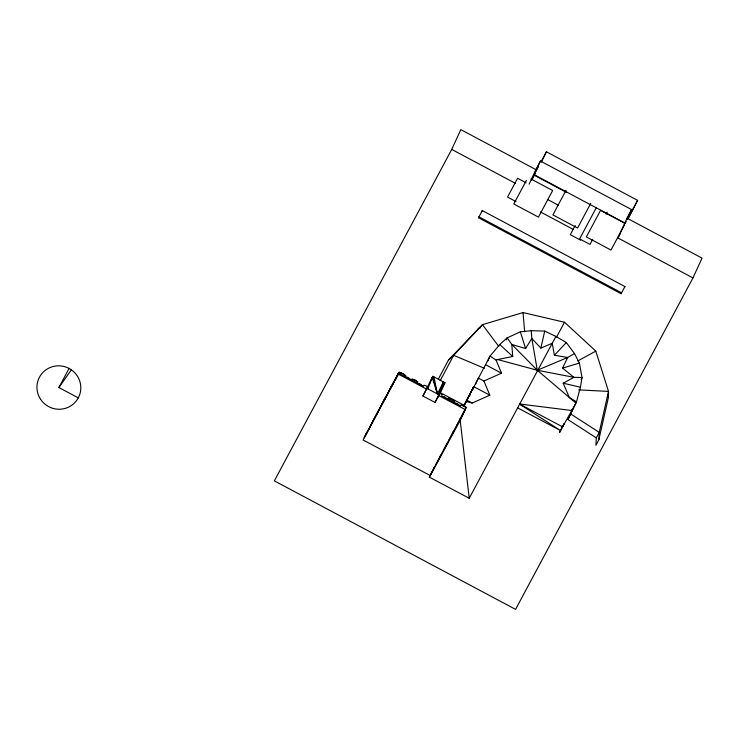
<?xml version="1.0" encoding="UTF-8"?>
<svg xmlns="http://www.w3.org/2000/svg" width="739" height="739" viewBox="0 0 739 739"><rect width="100%" height="100%" fill="white"/><g stroke="black" fill="none" stroke-linecap="round" stroke-linejoin="round"><path stroke-width="1.11" d="M578.692 389.887L608.511 391.411L599.227 432.37L596.308 437.867L595.911 445.284L598.839 439.788L608.428 397.462L608.511 391.411L595.81 351.108L564.522 322.25L523.027 312.569L482.456 324.67L448.425 360.142L438.319 379.153M598.839 439.788L599.227 432.37L570.887 414.099L571.894 409.674M596.308 437.867L567.968 419.595L576.522 401.84L580.411 387.227L582.036 377.509L579.394 363.089L574.499 353.575L566.333 342.545L555.913 336.43L544.717 331.1L531.267 330.684L520.348 331.82L507.166 337.871L499.749 344.513L490.068 356.059L464.702 404.344M531.267 330.684L531.803 338.49L540.865 348.087L544.717 331.1M472.951 389.407L473.644 386.626L489.818 395.189L472.221 403.032L466.069 401.369L463.399 406.385M389.296 390.497L391.541 386.275L388.298 392.529L398.182 374.063L426.606 389.12L422.92 396.03L435.012 402.432L438.698 395.522L465.2 409.554L430.144 475.491L363.117 440.001L398.533 373.112L364.068 437.931M383.061 402.219L385.361 397.896L382.1 404.196L382.636 403.014M376.844 413.914L379.144 409.591L375.92 415.798L376.465 414.616M535.849 169.591L540.431 161.037L631.614 209.608L627.032 218.171L702.05 258.133L692.951 277.929L515.573 609.379L274.354 480.867L451.732 149.417L460.831 129.621L535.849 169.591L529.142 184.168M367.2 432.047L364.558 437.008M370.285 426.246L369.74 427.428L372.862 421.406L370.775 425.322M373.352 420.482L371.643 423.623M377.758 412.122L379.486 408.935M384.141 400.132L385.795 397.083M388.298 392.529L388.843 391.347M390.358 388.437L391.984 385.444M394.783 380.345L395.319 379.162M395.291 380.345L399.134 371.994L405.794 375.523L405.249 376.705M478.521 217.756L478.937 216.832L621.554 292.81L621.13 293.734L478.521 217.756L482.29 210.569L624.908 286.556L624.483 287.471M481.865 211.493L482.29 210.569M411.568 380.049L412.113 378.867L417.868 381.915L417.323 383.098M422.92 396.03L432.86 376.29L444.952 382.691L438.911 395.827M427.244 386.82L427.835 388.871L432.213 377.509L437.386 393.933L443.511 381.924L444.37 383.79M429.248 384.141L432.86 376.29L437.386 393.933L433.941 376.862M626.229 221.321L625.323 223.28L534.149 174.7L540.431 161.037M628.261 218.661L637.6 200.352L546.417 151.772L541.428 161.961M435.012 402.432L444.952 382.691M439.456 392.991L443.511 381.924L438.624 394.589L426.532 388.178M437.276 398.598L439.862 392.982L442.162 394.783L441.617 395.965L460.443 405.933L460.988 404.75L466.161 407.485L460.203 420.436L429.377 477.163L469.228 498.262L555.913 336.43M447.779 399.226L448.324 398.044L454.642 401.388L454.097 402.57M429.377 477.163L434.162 467.648L433.617 468.831M436.851 462.762L440.518 455.695L439.973 456.878M443.261 450.698L446.984 443.529L446.448 444.712M449.691 438.606L453.238 431.779L452.693 432.962M456.203 426.366L465.2 409.554M475.546 384.206L478.364 378.072L483.925 381.019L489.818 395.189M462.355 414.801L466.161 407.485L464.979 406.274L462.171 405.378M487.722 361.168L490.068 356.059L496.072 360.069L501.522 373.177L483.925 381.019M506.224 339.912L507.166 337.871L511.813 344.457L537.299 370.248L575.94 403.124L562.601 426.856L519.369 403.965L571.986 410.542M692.951 277.929L617.933 237.958L627.032 218.171M627.125 219.372L631.614 209.608M581.103 379.56L582.036 377.509L573.926 377.343L537.299 370.248L497.633 359.542L496.072 360.069M567.968 419.595L573.011 408.621M576.522 401.84L569.344 397.517L563.201 383.208L573.926 377.343L562.573 368.105L567.663 357.482L574.499 353.575M433.895 468.323L434.744 466.642M366.997 432.583L369.251 428.352L368.733 429.257M440.416 456.055L441.377 454.18M453.284 431.853L454.236 429.996M373.195 420.934L375.458 416.676L374.996 417.461M379.384 409.295L381.684 404.963L381.37 405.489M385.638 397.536L387.91 393.259L387.55 393.859M466.069 401.369L473.644 386.626L464.739 404.353L465.939 402.339M446.772 444.111L447.769 442.153M459.704 419.77L460.757 417.729M391.873 385.804L398.182 374.063L396.889 376.16M440.204 380.64L453.672 355.302L482.456 324.67L498.807 346.489M78.297 397.878L58.88 387.532L69.096 368.428M526.427 180.344L513.781 203.973L538.435 217.109L552.661 190.523L530.962 178.967M531.452 179.854L534.011 175.088L566.702 192.5M534.149 174.7L538.417 166.718M541.077 161.739L546.417 151.772M531.637 180.242L535.442 173.129M566.065 190.283L552.892 214.901L577.556 228.037L590.729 203.419M575.173 225.515L570.296 234.669L580.678 240.193M596.327 207.641L579.616 238.873L589.999 244.397L592.696 239.362M606.174 214.181L607.246 212.167M624.695 224.462L610.996 250.068L586.341 236.933L600.567 210.338L625.222 223.483M627.457 219.289L637.6 200.352M617.933 237.958L620.649 232.877M621.13 293.734L624.908 286.556M556.606 336.938L564.522 322.25M469.33 396.335L470.466 394.33M395.725 378.405L398.182 374.063L372.456 422.089M435.733 464.785L436.333 463.722M394.007 381.721L394.561 380.742M448.665 440.472L449.22 439.493M442.236 452.554L442.809 451.557M455.104 428.352L455.621 427.456M461.533 416.269L461.995 415.475M365.334 435.483L366.655 433.23L366.184 433.895M497.633 359.542L512.718 356.484L511.813 344.457L525.614 348.54L531.803 338.49L537.299 370.248L567.663 357.482L554.389 355.256L552.245 343.256L540.865 348.087M58.88 387.532L71.387 369.833M554.389 355.256L566.333 342.545M448.425 360.142L453.672 355.302L484.433 368.318M577.843 360.918L595.81 351.108M478.17 328.495L480.378 327.83M562.573 368.105L579.394 363.089M413.055 379.366L415.817 380.252L416.778 381.333M443.031 396.714L444.462 396.797L446.956 398.792M406.099 377.158L407.605 377.278L410.265 379.366M400.473 372.705L403.503 373.731L404.492 374.839M418.182 383.55L419.9 383.79L422.412 385.795M455.15 403.134L456.933 403.402L459.436 405.397M449.58 398.709L451.335 399.06L453.792 400.935M563.201 383.208L580.411 387.227M485.347 364.613L501.522 373.177M517.374 407.725L560.596 430.615L519.369 403.965M466.66 400.085L472.221 403.032M440.259 392.64L464.24 405.341M427.77 386.58L423.964 385.148L423.419 386.331L398.589 373.177M526.094 182.81L517.596 178.293L507.545 197.073L516.034 201.599M547.664 199.521L558.564 205.331M451.732 149.417L515.6 183.438M540.431 211.917L573.122 229.33M499.749 344.513L512.718 356.484M607.735 395.273L608.428 397.462M520.348 331.82L525.614 348.54M460.203 420.436L469.228 498.262M523.027 312.569L524.662 331.691M560.652 430.209L559.608 432.481L564.143 423.641L560.652 430.209M40.608 399.346A22.004 21.662 24.7 0 0 78.537 397.406A22.004 21.662 24.7 0 0 57.485 365.842A22.004 21.662 24.7 0 0 40.608 399.346"/></g></svg>
